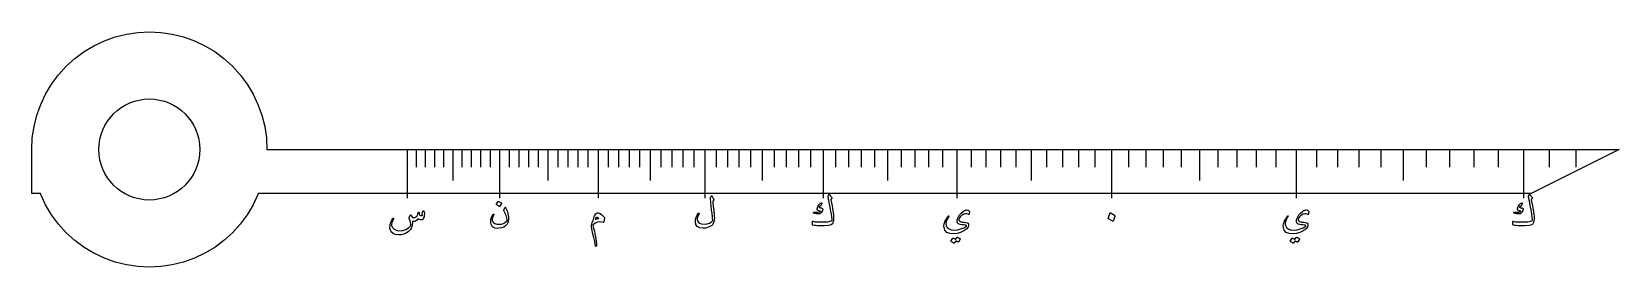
# Model space of a CAD drawing. Header units: millimetres. Extents: x -5.4 to 67, y -5.4 to 5.4.
import ezdxf

# ---------------------------------------------------------------- set-up
doc = ezdxf.new("R2010")
doc.units = ezdxf.units.MM
for name, color, linetype in [('CUT_INNER', 6, 'Continuous'), ('CUT_OUTER', 1, 'Continuous'), ('ENGRAVE', 7, 'Continuous'), ('ENGRAVE_FINE', 8, 'Continuous'), ('TEXT', 5, 'Continuous')]:
    doc.layers.add(name, color=color, linetype=linetype)

msp = doc.modelspace()

# ---------------------------------------------------------------- linework, layer by layer
at = {"layer": 'CUT_INNER'}
msp.add_circle((0, 0), 2.3, dxfattribs=at)
at = {"layer": 'CUT_OUTER'}
msp.add_lwpolyline([(62.98, 0), (65, 0), (67, 0), (62.98, -2.01), (4.9667, -2.01), (4.952, -2.0512), (4.7271, -2.5267), (4.4567, -2.9779), (4.1433, -3.4003), (3.7901, -3.7901), (3.4003, -4.1433), (2.9779, -4.4567), (2.5267, -4.7271), (2.0512, -4.952), (1.5559, -5.1292), (1.0457, -5.257), (0.5254, -5.3342), (0, -5.36), (-0.5254, -5.3342), (-1.0457, -5.257), (-1.5559, -5.1292), (-2.0512, -4.952), (-2.5267, -4.7271), (-2.9779, -4.4567), (-3.4003, -4.1433), (-3.7901, -3.7901), (-4.1433, -3.4003), (-4.4567, -2.9779), (-4.7271, -2.5267), (-4.952, -2.0512), (-4.9667, -2.01), (-5.36, -2.01), (-5.36, 0), (-5.3342, 0.5254), (-5.257, 1.0457), (-5.1292, 1.5559), (-4.952, 2.0512), (-4.7271, 2.5267), (-4.4567, 2.9779), (-4.1433, 3.4003), (-3.7901, 3.7901), (-3.4003, 4.1433), (-2.9779, 4.4567), (-2.5267, 4.7271), (-2.0512, 4.952), (-1.5559, 5.1292), (-1.0457, 5.257), (-0.5254, 5.3342), (0, 5.36), (0.5254, 5.3342), (1.0457, 5.257), (1.5559, 5.1292), (2.0512, 4.952), (2.5267, 4.7271), (2.9779, 4.4567), (3.4003, 4.1433), (3.7901, 3.7901), (4.1433, 3.4003), (4.4567, 2.9779), (4.7271, 2.5267), (4.952, 2.0512), (5.1292, 1.5559), (5.257, 1.0457), (5.3342, 0.5254), (5.36, 0)], close=True, dxfattribs=at)
at = {"layer": 'ENGRAVE'}
for points in [[(11.7516, 0), (11.7516, -2.211)], [(13.8282, 0), (13.8282, -1.407)], [(15.9628, 0), (15.9628, -2.211)], [(18.1664, 0), (18.1664, -1.407)], [(20.4511, 0), (20.4511, -2.211)], [(22.8308, 0), (22.8308, -1.407)], [(25.3211, 0), (25.3211, -2.211)], [(27.9403, 0), (27.9403, -1.407)], [(30.7093, 0), (30.7093, -2.211)], [(33.653, 0), (33.653, -1.407)], [(36.8008, 0), (36.8008, -2.211)], [(40.188, 0), (40.188, -1.407)], [(43.8575, 0), (43.8575, -2.211)], [(47.8621, 0), (47.8621, -1.407)], [(52.2673, 0), (52.2673, -2.211)], [(57.1562, 0), (57.1562, -1.407)], [(62.635, 0), (62.635, -2.211)]]:
    msp.add_lwpolyline(points, dxfattribs=at)
at = {"layer": 'ENGRAVE_FINE'}
for points in [[(12.1628, 0), (12.1628, -0.804)], [(12.5759, 0), (12.5759, -0.804)], [(12.9912, 0), (12.9912, -0.804)], [(13.4086, 0), (13.4086, -0.804)], [(14.2502, 0), (14.2502, -0.804)], [(14.6745, 0), (14.6745, -0.804)], [(15.1013, 0), (15.1013, -0.804)], [(15.5308, 0), (15.5308, -0.804)], [(16.3976, 0), (16.3976, -0.804)], [(16.8353, 0), (16.8353, -0.804)], [(17.2759, 0), (17.2759, -0.804)], [(17.7196, 0), (17.7196, -0.804)], [(18.6164, 0), (18.6164, -0.804)], [(19.0698, 0), (19.0698, -0.804)], [(19.5266, 0), (19.5266, -0.804)], [(19.987, 0), (19.987, -0.804)], [(20.9189, 0), (20.9189, -0.804)], [(21.3907, 0), (21.3907, -0.804)], [(21.8665, 0), (21.8665, -0.804)], [(22.3465, 0), (22.3465, -0.804)], [(23.3194, 0), (23.3194, -0.804)], [(23.8127, 0), (23.8127, -0.804)], [(24.3106, 0), (24.3106, -0.804)], [(24.8134, 0), (24.8134, -0.804)], [(25.834, 0), (25.834, -0.804)], [(26.3522, 0), (26.3522, -0.804)], [(26.8759, 0), (26.8759, -0.804)], [(27.4052, 0), (27.4052, -0.804)], [(28.4814, 0), (28.4814, -0.804)], [(29.0286, 0), (29.0286, -0.804)], [(29.5823, 0), (29.5823, -0.804)], [(30.1424, 0), (30.1424, -0.804)], [(31.2832, 0), (31.2832, -0.804)], [(31.8643, 0), (31.8643, -0.804)], [(32.4528, 0), (32.4528, -0.804)], [(33.049, 0), (33.049, -0.804)], [(34.2652, 0), (34.2652, -0.804)], [(34.8858, 0), (34.8858, -0.804)], [(35.5151, 0), (35.5151, -0.804)], [(36.1533, 0), (36.1533, -0.804)], [(37.4578, 0), (37.4578, -0.804)], [(38.1247, 0), (38.1247, -0.804)], [(38.8018, 0), (38.8018, -0.804)], [(39.4895, 0), (39.4895, -0.804)], [(40.8978, 0), (40.8978, -0.804)], [(41.6192, 0), (41.6192, -0.804)], [(42.3527, 0), (42.3527, -0.804)], [(43.0986, 0), (43.0986, -0.804)], [(44.6297, 0), (44.6297, -0.804)], [(45.4158, 0), (45.4158, -0.804)], [(46.2162, 0), (46.2162, -0.804)], [(47.0314, 0), (47.0314, -0.804)], [(48.7087, 0), (48.7087, -0.804)], [(49.5719, 0), (49.5719, -0.804)], [(50.4523, 0), (50.4523, -0.804)], [(51.3505, 0), (51.3505, -0.804)], [(53.2034, 0), (53.2034, -0.804)], [(54.1595, 0), (54.1595, -0.804)], [(55.1364, 0), (55.1364, -0.804)], [(56.135, 0), (56.135, -0.804)], [(58.2009, 0), (58.2009, -0.804)], [(59.27, 0), (59.27, -0.804)], [(60.3647, 0), (60.3647, -0.804)], [(61.4859, 0), (61.4859, -0.804)], [(63.813, 0), (63.813, -0.804)], [(65.0214, 0), (65.0214, -0.804)]]:
    msp.add_lwpolyline(points, dxfattribs=at)
at = {"layer": 'TEXT'}
for points in [[(25.6143, -2.1226), (25.6175, -2.117), (25.6216, -2.113), (25.6266, -2.1106), (25.6325, -2.1099), (25.6384, -2.1109), (25.6434, -2.1139), (25.6475, -2.119), (25.6506, -2.1262), (25.6676, -2.1678), (25.6856, -2.2038), (25.7048, -2.2341), (25.7251, -2.2587), (25.7311, -2.2676), (25.7328, -2.2778), (25.7302, -2.2894), (25.7233, -2.3023), (25.7188, -2.3085), (25.7146, -2.3145), (25.7107, -2.3203), (25.7069, -2.3259), (25.7034, -2.3311), (25.7001, -2.3359), (25.6971, -2.3402), (25.6942, -2.344), (25.6895, -2.3511), (25.686, -2.3595), (25.684, -2.3692), (25.6833, -2.3804), (25.6855, -2.4117), (25.6883, -2.4459), (25.6918, -2.483), (25.696, -2.5229), (25.7008, -2.5656), (25.706, -2.6112), (25.7117, -2.6595), (25.7178, -2.7108), (25.7247, -2.7619), (25.7308, -2.8099), (25.736, -2.8549), (25.7405, -2.8969), (25.7443, -2.9358), (25.7475, -2.972), (25.7502, -3.0053), (25.7523, -3.0357), (25.7547, -3.126), (25.7473, -3.2114), (25.7302, -3.2921), (25.7033, -3.368), (25.6771, -3.4126), (25.6366, -3.4538), (25.5818, -3.4915), (25.5127, -3.5259), (25.4378, -3.5544), (25.3674, -3.5745), (25.3016, -3.5862), (25.2403, -3.5895), (25.0869, -3.5684), (24.9771, -3.5105), (24.9108, -3.4159), (24.8881, -3.2845), (24.8961, -3.1865), (24.9217, -3.0907), (24.9651, -2.9968), (25.0261, -2.905), (25.0308, -2.8997), (25.0356, -2.8964), (25.0408, -2.8952), (25.0461, -2.896), (25.0518, -2.8981), (25.0561, -2.9009), (25.059, -2.9045), (25.0606, -2.9087), (25.0617, -2.9149), (25.0615, -2.9209), (25.0599, -2.9267), (25.057, -2.9323), (25.0153, -3.0134), (24.9866, -3.0825), (24.9709, -3.1396), (24.968, -3.1846), (24.9983, -3.2816), (25.0638, -3.3494), (25.1644, -3.3878), (25.3003, -3.397), (25.4227, -3.3838), (25.5267, -3.353), (25.6124, -3.3048), (25.6797, -3.2391), (25.6783, -3.2074), (25.6758, -3.1703), (25.6724, -3.1279), (25.6679, -3.0802), (25.6623, -3.0271), (25.6554, -2.9683), (25.6473, -2.9041), (25.6379, -2.8342), (25.6291, -2.7622), (25.6207, -2.6913), (25.6127, -2.6215), (25.6053, -2.5528), (25.5983, -2.4853), (25.5921, -2.4189), (25.5865, -2.3537), (25.5817, -2.2896), (25.5744, -2.2279), (25.5747, -2.2208), (25.5758, -2.2142), (25.5775, -2.2081), (25.5798, -2.2024)], [(31.0062, -2.0536), (31.0164, -2.073), (31.0271, -2.0915), (31.0382, -2.1089), (31.0497, -2.1253), (31.0619, -2.1407), (31.0747, -2.155), (31.0882, -2.1683), (31.1024, -2.1807), (31.1078, -2.1876), (31.1097, -2.1956), (31.1078, -2.2048), (31.1024, -2.2151), (31.0697, -2.2696), (31.0665, -2.2755), (31.0643, -2.2805), (31.0629, -2.2846), (31.0625, -2.2878), (31.0923, -2.435), (31.1183, -2.568), (31.1404, -2.6869), (31.1587, -2.7916), (31.173, -2.8819), (31.1832, -2.9579), (31.1893, -3.0195), (31.1914, -3.0666), (31.1914, -3.1556), (31.1898, -3.1838), (31.1868, -3.2121), (31.1825, -3.2405), (31.1768, -3.269), (31.1697, -3.2977), (31.1609, -3.3265), (31.1506, -3.3553), (31.1387, -3.3843), (31.084, -3.4273), (30.9635, -3.4565), (30.7772, -3.4718), (30.5251, -3.4733), (30.4463, -3.4706), (30.3735, -3.466), (30.3065, -3.4597), (30.2455, -3.4515), (30.2399, -3.4491), (30.236, -3.4456), (30.2336, -3.4409), (30.2328, -3.4352), (30.2311, -3.4074), (30.2298, -3.3821), (30.2289, -3.3592), (30.2282, -3.3389), (30.228, -3.3209), (30.228, -3.3049), (30.2284, -3.2909), (30.2291, -3.279), (30.2299, -3.2723), (30.2323, -3.2686), (30.2363, -3.2678), (30.2419, -3.2699), (30.2843, -3.2828), (30.339, -3.2922), (30.4059, -3.2982), (30.4851, -3.3008), (30.7217, -3.3007), (30.9068, -3.2895), (31.0403, -3.2671), (31.1224, -3.2336), (31.1223, -3.1784), (31.111, -3.078), (31.0887, -2.9324), (31.0552, -2.7416), (31.0201, -2.5507), (30.993, -2.4062), (30.9738, -2.3083), (30.9626, -2.2569), (30.9591, -2.2428), (30.9558, -2.2297), (30.9527, -2.2174), (30.9499, -2.2061), (30.9473, -2.1957), (30.9449, -2.1866), (30.9427, -2.1785), (30.9408, -2.1716), (30.9376, -2.1565), (30.9372, -2.1421), (30.9395, -2.1283), (30.9445, -2.1153), (30.9789, -2.0463), (30.9818, -2.0417), (30.9848, -2.0386), (30.9881, -2.0371), (30.9917, -2.0372), (30.996, -2.0396), (30.9998, -2.0431), (31.0032, -2.0478), (31.0062, -2.0536)], [(62.9318, -2.0536), (62.942, -2.073), (62.9527, -2.0915), (62.9638, -2.1089), (62.9754, -2.1253), (62.9875, -2.1407), (63.0004, -2.155), (63.0139, -2.1683), (63.028, -2.1807), (63.0335, -2.1876), (63.0353, -2.1956), (63.0335, -2.2048), (63.028, -2.2151), (62.9954, -2.2696), (62.9922, -2.2755), (62.9899, -2.2805), (62.9886, -2.2846), (62.9881, -2.2878), (63.0179, -2.435), (63.0439, -2.568), (63.0661, -2.6869), (63.0843, -2.7916), (63.0986, -2.8819), (63.1088, -2.9579), (63.115, -3.0195), (63.117, -3.0666), (63.117, -3.1556), (63.1154, -3.1838), (63.1125, -3.2121), (63.1081, -3.2405), (63.1025, -3.269), (63.0953, -3.2977), (63.0866, -3.3265), (63.0763, -3.3553), (63.0643, -3.3843), (63.0097, -3.4273), (62.8892, -3.4565), (62.7028, -3.4718), (62.4507, -3.4733), (62.372, -3.4706), (62.2991, -3.466), (62.2322, -3.4597), (62.1711, -3.4515), (62.1656, -3.4491), (62.1616, -3.4456), (62.1592, -3.4409), (62.1584, -3.4352), (62.1568, -3.4074), (62.1555, -3.3821), (62.1545, -3.3592), (62.1539, -3.3389), (62.1536, -3.3209), (62.1537, -3.3049), (62.1541, -3.2909), (62.1548, -3.279), (62.1556, -3.2723), (62.158, -3.2686), (62.1619, -3.2678), (62.1675, -3.2699), (62.2099, -3.2828), (62.2646, -3.2922), (62.3316, -3.2982), (62.4108, -3.3008), (62.6474, -3.3007), (62.8324, -3.2895), (62.966, -3.2671), (63.048, -3.2336), (63.0479, -3.1784), (63.0367, -3.078), (63.0143, -2.9324), (62.9808, -2.7416), (62.9458, -2.5507), (62.9187, -2.4062), (62.8995, -2.3083), (62.8882, -2.2569), (62.8847, -2.2428), (62.8814, -2.2297), (62.8784, -2.2174), (62.8755, -2.2061), (62.8729, -2.1957), (62.8705, -2.1866), (62.8684, -2.1785), (62.8665, -2.1716), (62.8633, -2.1565), (62.8628, -2.1421), (62.8651, -2.1283), (62.8701, -2.1153), (62.9046, -2.0463), (62.9074, -2.0417), (62.9105, -2.0386), (62.9138, -2.0371), (62.9173, -2.0372), (62.9216, -2.0396), (62.9255, -2.0431), (62.9289, -2.0478), (62.9318, -2.0536)], [(12.4723, -2.8143), (12.4755, -2.8063), (12.4796, -2.8006), (12.4846, -2.7972), (12.4905, -2.7961), (12.4981, -2.797), (12.5046, -2.7997), (12.5099, -2.8043), (12.5141, -2.8106), (12.5244, -2.8333), (12.5318, -2.8615), (12.5362, -2.895), (12.5377, -2.9341), (12.5337, -2.9979), (12.5218, -3.0584), (12.5019, -3.1159), (12.4741, -3.1701), (12.4646, -3.1831), (12.4542, -3.1932), (12.4428, -3.2004), (12.4306, -3.2046), (12.3862, -3.2074), (12.3384, -3.1996), (12.2873, -3.1811), (12.2327, -3.1519), (12.1867, -3.2149), (12.1324, -3.2568), (12.0696, -3.2775), (11.9985, -3.2772), (11.9962, -3.3155), (11.9928, -3.3523), (11.9884, -3.3877), (11.9831, -3.4215), (11.9766, -3.4542), (11.9692, -3.4858), (11.9608, -3.5163), (11.9513, -3.5459), (11.9293, -3.5992), (11.8995, -3.6485), (11.8621, -3.6936), (11.8169, -3.7347), (11.7113, -3.8051), (11.5995, -3.8545), (11.4816, -3.8831), (11.3576, -3.8908), (11.2179, -3.8719), (11.1075, -3.8223), (11.0264, -3.7421), (10.9746, -3.6312), (10.9675, -3.5913), (10.9664, -3.5441), (10.9711, -3.4896), (10.9818, -3.4279), (10.9989, -3.3603), (11.0231, -3.2899), (11.0543, -3.2168), (11.0926, -3.141), (11.0956, -3.1363), (11.0994, -3.1329), (11.1038, -3.1308), (11.1089, -3.1302), (11.114, -3.1306), (11.1184, -3.132), (11.1222, -3.1342), (11.1252, -3.1374), (11.1273, -3.1421), (11.128, -3.1469), (11.1273, -3.1521), (11.1252, -3.1574), (11.0767, -3.2583), (11.0454, -3.3412), (11.0313, -3.4062), (11.0345, -3.4533), (11.0803, -3.5571), (11.1525, -3.6326), (11.251, -3.6797), (11.3758, -3.6984), (11.5503, -3.6873), (11.698, -3.643), (11.819, -3.5656), (11.9132, -3.4551), (11.9128, -3.3823), (11.9009, -3.3053), (11.8774, -3.2243), (11.8424, -3.1392), (11.8379, -3.1306), (11.8355, -3.1229), (11.8352, -3.1161), (11.8369, -3.1102), (11.8467, -3.0899), (11.856, -3.0709), (11.8648, -3.0532), (11.8732, -3.0367), (11.8812, -3.0216), (11.8886, -3.0083), (11.8957, -2.9967), (11.9023, -2.9867), (11.906, -2.9825), (11.91, -2.9808), (11.9142, -2.9816), (11.9186, -2.9849), (11.9209, -2.9874), (11.9241, -2.9913), (11.9281, -2.9965), (11.9331, -3.0031), (11.9388, -3.011), (11.9449, -3.0203), (11.9515, -3.031), (11.9585, -3.043), (11.9728, -3.0662), (11.9849, -3.083), (11.9946, -3.0934), (12.0021, -3.0975), (12.0493, -3.1014), (12.0965, -3.0934), (12.1437, -3.0733), (12.1909, -3.0412), (12.2081, -3.0199), (12.225, -2.9849), (12.2416, -2.9364), (12.2581, -2.8742), (12.2597, -2.8683), (12.2626, -2.8633), (12.2669, -2.8592), (12.2726, -2.856), (12.278, -2.854), (12.2831, -2.8533), (12.2879, -2.854), (12.2926, -2.856), (12.2995, -2.8674), (12.3021, -2.8887), (12.3004, -2.92), (12.2944, -2.9613), (12.3311, -2.9838), (12.3702, -2.9985), (12.4118, -3.0056), (12.456, -3.0049), (12.4554, -2.9916), (12.4537, -2.9808), (12.4509, -2.9725), (12.4469, -2.9668), (12.4424, -2.9613), (12.4396, -2.9559), (12.4387, -2.9504), (12.4396, -2.945)], [(16.2388, -2.6382), (16.254, -2.6688), (16.2687, -2.7008), (16.283, -2.7342), (16.2969, -2.7689), (16.31, -2.8052), (16.3223, -2.8433), (16.3336, -2.8832), (16.3441, -2.925), (16.353, -2.9666), (16.36, -3.0078), (16.3648, -3.0487), (16.3677, -3.0893), (16.3685, -3.1296), (16.3672, -3.1699), (16.3639, -3.21), (16.3586, -3.25), (16.3497, -3.292), (16.3377, -3.3308), (16.3225, -3.3664), (16.3041, -3.3988), (16.2416, -3.4727), (16.1593, -3.5291), (16.0573, -3.568), (15.9356, -3.5895), (15.8475, -3.5916), (15.7704, -3.5799), (15.7041, -3.5544), (15.6487, -3.515), (15.6071, -3.4644), (15.5784, -3.4052), (15.5626, -3.3373), (15.5598, -3.2609), (15.5701, -3.1799), (15.592, -3.102), (15.6255, -3.0274), (15.6705, -2.9559), (15.6777, -2.9477), (15.6846, -2.9432), (15.6913, -2.9423), (15.6978, -2.945), (15.7038, -2.9506), (15.7055, -2.9586), (15.7029, -2.9688), (15.6959, -2.9813), (15.651, -3.0713), (15.6288, -3.1524), (15.6292, -3.2247), (15.6524, -3.2881), (15.6947, -3.3389), (15.7545, -3.3752), (15.8318, -3.397), (15.9265, -3.4043), (16.041, -3.3931), (16.143, -3.363), (16.2325, -3.3141), (16.3096, -3.2463), (16.3112, -3.244), (16.3123, -3.2404), (16.313, -3.2358), (16.3132, -3.23), (16.3106, -3.1845), (16.301, -3.1315), (16.2843, -3.071), (16.2606, -3.0031), (16.2472, -2.9689), (16.2342, -2.937), (16.2218, -2.9076), (16.2097, -2.8805), (16.198, -2.856), (16.1866, -2.834), (16.1753, -2.8147), (16.1643, -2.7979), (16.1591, -2.7892), (16.1562, -2.7811), (16.1555, -2.7738), (16.1571, -2.7671), (16.2115, -2.6327), (16.2166, -2.6249), (16.2229, -2.6232), (16.2303, -2.6276), (16.2388, -2.6382)], [(15.9029, -2.3658), (15.9052, -2.3636), (15.9084, -2.3622), (15.9124, -2.3617), (15.9174, -2.3622), (15.9527, -2.3765), (15.986, -2.394), (16.0172, -2.4146), (16.0463, -2.4385), (16.0492, -2.4421), (16.0504, -2.4457), (16.0501, -2.4493), (16.0481, -2.453), (15.9628, -2.591), (15.9596, -2.5942), (15.9556, -2.595), (15.9506, -2.5933), (15.9447, -2.5891), (15.9396, -2.5855), (15.9315, -2.5801), (15.9205, -2.5728), (15.9065, -2.5637), (15.8894, -2.5528), (15.8689, -2.5401), (15.8449, -2.5256), (15.8176, -2.5093), (15.814, -2.5065), (15.8121, -2.5038), (15.8121, -2.5011), (15.814, -2.4984)], [(20.2296, -3.2445), (20.2345, -3.2155), (20.2403, -3.1867), (20.2468, -3.1579), (20.2541, -3.1292), (20.2624, -3.1009), (20.272, -3.0732), (20.2829, -3.046), (20.295, -3.0194), (20.3217, -2.9712), (20.3494, -2.9336), (20.378, -2.9067), (20.4075, -2.8905), (20.4524, -2.8827), (20.5019, -2.8919), (20.5559, -2.9181), (20.6145, -2.9613), (20.6306, -2.9752), (20.6462, -2.9895), (20.6615, -3.0042), (20.6762, -3.0194), (20.6906, -3.0351), (20.7048, -3.0512), (20.7188, -3.0677), (20.7325, -3.0848), (20.7395, -3.0946), (20.7443, -3.1043), (20.7468, -3.1137), (20.747, -3.1229), (20.7409, -3.1599), (20.7352, -3.193), (20.73, -3.2221), (20.7252, -3.2473), (20.721, -3.2681), (20.7175, -3.2842), (20.7147, -3.2958), (20.7125, -3.3026), (20.7072, -3.311), (20.7003, -3.3162), (20.6917, -3.3183), (20.6817, -3.3171), (20.5411, -3.2974), (20.4189, -3.309), (20.315, -3.3519), (20.2296, -3.4261), (20.2236, -3.4352), (20.2201, -3.4442), (20.219, -3.4533), (20.2205, -3.4624), (20.2525, -3.5847), (20.2832, -3.712), (20.3124, -3.8443), (20.3403, -3.9816), (20.3719, -4.1663), (20.3848, -4.2993), (20.3791, -4.3806), (20.3549, -4.4101), (20.345, -4.4078), (20.3372, -4.3992), (20.3314, -4.3842), (20.3276, -4.3629), (20.3232, -4.3184), (20.3172, -4.2721), (20.3096, -4.224), (20.3004, -4.1741), (20.2898, -4.1224), (20.2782, -4.0692), (20.2653, -4.0144), (20.2514, -3.958), (20.2047, -3.7689), (20.1738, -3.619), (20.1585, -3.5083), (20.1588, -3.437), (20.164, -3.4038), (20.1704, -3.3732), (20.178, -3.3452), (20.1869, -3.3199), (20.1967, -3.2971), (20.2071, -3.277), (20.2181, -3.2595), (20.2296, -3.2445)], [(30.6413, -2.4312), (30.6447, -2.4316), (30.6476, -2.433), (30.6501, -2.4353), (30.6522, -2.4385), (30.6528, -2.4413), (30.6531, -2.4444), (30.6528, -2.4476), (30.6522, -2.4512), (30.614, -2.5474), (30.6094, -2.5571), (30.6045, -2.5646), (30.5994, -2.5698), (30.5941, -2.5728), (30.5713, -2.5793), (30.5519, -2.5878), (30.5359, -2.5983), (30.5233, -2.6109), (30.5208, -2.6175), (30.5242, -2.6245), (30.5335, -2.632), (30.5487, -2.64), (30.5588, -2.6435), (30.5693, -2.6468), (30.5802, -2.6498), (30.5913, -2.6527), (30.603, -2.6553), (30.6152, -2.6577), (30.6279, -2.6598), (30.6413, -2.6618), (30.6873, -2.6809), (30.7021, -2.7203), (30.6855, -2.7799), (30.6376, -2.8596), (30.6179, -2.8834), (30.5986, -2.9019), (30.5798, -2.9151), (30.5614, -2.9232), (30.5412, -2.9274), (30.5133, -2.9291), (30.4776, -2.9283), (30.4343, -2.925), (30.4122, -2.9228), (30.3912, -2.92), (30.3713, -2.9165), (30.3526, -2.9123), (30.335, -2.9078), (30.3186, -2.9032), (30.3032, -2.8987), (30.2891, -2.8941), (30.2803, -2.8893), (30.2741, -2.8837), (30.2703, -2.8775), (30.2691, -2.8705), (30.2702, -2.8634), (30.2736, -2.8583), (30.2793, -2.8552), (30.2872, -2.8542), (30.3125, -2.8525), (30.3413, -2.851), (30.3734, -2.8498), (30.4089, -2.8488), (30.4751, -2.8468), (30.5269, -2.8429), (30.5641, -2.8368), (30.5868, -2.8288), (30.5898, -2.8266), (30.5913, -2.8238), (30.5916, -2.8203), (30.5904, -2.8161), (30.5888, -2.8135), (30.5859, -2.8111), (30.5816, -2.8089), (30.5759, -2.807), (30.5233, -2.7943), (30.5012, -2.7879), (30.4824, -2.7798), (30.4668, -2.7698), (30.4543, -2.758), (30.4437, -2.7441), (30.4375, -2.7298), (30.4355, -2.7151), (30.4379, -2.6999), (30.4711, -2.5973), (30.516, -2.5183), (30.5727, -2.463), (30.6413, -2.4312)], [(37.3255, -2.9504), (37.2667, -2.9308), (37.2011, -2.93), (37.1287, -2.948), (37.0495, -2.9849), (36.9993, -3.0201), (36.9574, -3.0621), (36.9239, -3.1109), (36.8988, -3.1665), (36.8963, -3.1776), (36.8961, -3.1892), (36.8982, -3.2012), (36.9025, -3.2137), (36.9313, -3.2525), (36.9796, -3.2817), (37.0475, -3.3015), (37.1349, -3.3117), (37.2211, -3.3209), (37.2837, -3.3376), (37.3228, -3.3617), (37.3382, -3.3934), (37.3399, -3.4597), (37.3268, -3.5187), (37.299, -3.5704), (37.2565, -3.6149), (37.1214, -3.7071), (36.9774, -3.7751), (36.8245, -3.8188), (36.6628, -3.8382), (36.4863, -3.8259), (36.3542, -3.7728), (36.2666, -3.6789), (36.2235, -3.5441), (36.221, -3.4701), (36.2316, -3.3898), (36.2555, -3.3031), (36.2925, -3.21), (36.3053, -3.1842), (36.3186, -3.1592), (36.3321, -3.1351), (36.346, -3.112), (36.3604, -3.0896), (36.3753, -3.068), (36.3908, -3.047), (36.4068, -3.0267), (36.4155, -3.0183), (36.4232, -3.0149), (36.43, -3.0165), (36.4359, -3.023), (36.4392, -3.0312), (36.44, -3.0394), (36.4383, -3.0475), (36.4341, -3.0557), (36.3594, -3.176), (36.3152, -3.2845), (36.3013, -3.3811), (36.3179, -3.466), (36.3712, -3.5554), (36.4495, -3.6185), (36.5528, -3.6553), (36.681, -3.6657), (36.8453, -3.6527), (36.9932, -3.619), (37.1249, -3.5646), (37.2402, -3.4896), (37.2471, -3.4833), (37.2497, -3.4769), (37.248, -3.4706), (37.242, -3.4642), (37.2176, -3.4524), (37.1752, -3.4424), (37.115, -3.4342), (37.0368, -3.4279), (36.9573, -3.4181), (36.8966, -3.3998), (36.8547, -3.3727), (36.8317, -3.3371), (36.821, -3.2952), (36.8181, -3.2513), (36.8228, -3.2054), (36.8353, -3.1574), (36.8758, -3.0631), (36.932, -2.9763), (37.0038, -2.897), (37.0913, -2.8252), (37.1145, -2.8081), (37.1371, -2.7934), (37.159, -2.7809), (37.1802, -2.7707), (37.2007, -2.7626), (37.2202, -2.7566), (37.2388, -2.7526), (37.2565, -2.7507), (37.3257, -2.7572), (37.3681, -2.7875), (37.3838, -2.8416), (37.3727, -2.9196), (37.3643, -2.9405), (37.3536, -2.9527), (37.3407, -2.956), (37.3255, -2.9504)], [(43.7821, -2.9068), (43.7852, -2.8995), (43.789, -2.8937), (43.7934, -2.8895), (43.7985, -2.8869), (43.8063, -2.8847), (43.8153, -2.8855), (43.8254, -2.8893), (43.8366, -2.896), (43.9873, -2.9922), (44, -3.0042), (44.0073, -3.0185), (44.0091, -3.0351), (44.0055, -3.0539), (43.9474, -3.2336), (43.9381, -3.251), (43.9247, -3.2595), (43.9072, -3.2592), (43.8856, -3.25), (43.7204, -3.1538), (43.7118, -3.1456), (43.7077, -3.1338), (43.7082, -3.1184), (43.7132, -3.0993)], [(52.792, -2.9504), (52.7332, -2.9308), (52.6676, -2.93), (52.5952, -2.948), (52.516, -2.9849), (52.4658, -3.0201), (52.4239, -3.0621), (52.3904, -3.1109), (52.3654, -3.1665), (52.3629, -3.1776), (52.3626, -3.1892), (52.3647, -3.2012), (52.369, -3.2137), (52.3978, -3.2525), (52.4461, -3.2817), (52.514, -3.3015), (52.6014, -3.3117), (52.6876, -3.3209), (52.7502, -3.3376), (52.7893, -3.3617), (52.8047, -3.3934), (52.8064, -3.4597), (52.7934, -3.5187), (52.7656, -3.5704), (52.723, -3.6149), (52.5879, -3.7071), (52.4439, -3.7751), (52.291, -3.8188), (52.1293, -3.8382), (51.9528, -3.8259), (51.8207, -3.7728), (51.7331, -3.6789), (51.69, -3.5441), (51.6875, -3.4701), (51.6982, -3.3898), (51.722, -3.3031), (51.759, -3.21), (51.7719, -3.1842), (51.7851, -3.1592), (51.7986, -3.1351), (51.8125, -3.112), (51.8269, -3.0896), (51.8418, -3.068), (51.8573, -3.047), (51.8734, -3.0267), (51.882, -3.0183), (51.8897, -3.0149), (51.8965, -3.0165), (51.9024, -3.023), (51.9057, -3.0312), (51.9065, -3.0394), (51.9048, -3.0475), (51.9006, -3.0557), (51.8259, -3.176), (51.7817, -3.2845), (51.7678, -3.3811), (51.7844, -3.466), (51.8377, -3.5554), (51.916, -3.6185), (52.0193, -3.6553), (52.1475, -3.6657), (52.3118, -3.6527), (52.4598, -3.619), (52.5914, -3.5646), (52.7067, -3.4896), (52.7136, -3.4833), (52.7162, -3.4769), (52.7145, -3.4706), (52.7085, -3.4642), (52.6841, -3.4524), (52.6418, -3.4424), (52.5815, -3.4342), (52.5033, -3.4279), (52.4238, -3.4181), (52.3631, -3.3998), (52.3212, -3.3727), (52.2982, -3.3371), (52.2875, -3.2952), (52.2846, -3.2513), (52.2893, -3.2054), (52.3018, -3.1574), (52.3423, -3.0631), (52.3985, -2.9763), (52.4703, -2.897), (52.5578, -2.8252), (52.5811, -2.8081), (52.6036, -2.7934), (52.6255, -2.7809), (52.6468, -2.7707), (52.6672, -2.7626), (52.6867, -2.7566), (52.7053, -2.7526), (52.723, -2.7507), (52.7922, -2.7572), (52.8347, -2.7875), (52.8503, -2.8416), (52.8392, -2.9196), (52.8308, -2.9405), (52.8201, -2.9527), (52.8072, -2.956), (52.792, -2.9504)], [(62.5669, -2.4312), (62.5703, -2.4316), (62.5733, -2.433), (62.5758, -2.4353), (62.5778, -2.4385), (62.5785, -2.4413), (62.5787, -2.4444), (62.5785, -2.4476), (62.5778, -2.4512), (62.5397, -2.5474), (62.535, -2.5571), (62.5301, -2.5646), (62.525, -2.5698), (62.5197, -2.5728), (62.4969, -2.5793), (62.4775, -2.5878), (62.4615, -2.5983), (62.4489, -2.6109), (62.4464, -2.6175), (62.4498, -2.6245), (62.4591, -2.632), (62.4743, -2.64), (62.4845, -2.6435), (62.495, -2.6468), (62.5058, -2.6498), (62.517, -2.6527), (62.5286, -2.6553), (62.5408, -2.6577), (62.5536, -2.6598), (62.5669, -2.6618), (62.613, -2.6809), (62.6277, -2.7203), (62.6112, -2.7799), (62.5633, -2.8596), (62.5435, -2.8834), (62.5242, -2.9019), (62.5054, -2.9151), (62.487, -2.9232), (62.4668, -2.9274), (62.4389, -2.9291), (62.4033, -2.9283), (62.3599, -2.925), (62.3378, -2.9228), (62.3168, -2.92), (62.297, -2.9165), (62.2782, -2.9123), (62.2607, -2.9078), (62.2442, -2.9032), (62.2289, -2.8987), (62.2147, -2.8941), (62.206, -2.8893), (62.1997, -2.8837), (62.196, -2.8775), (62.1947, -2.8705), (62.1959, -2.8634), (62.1993, -2.8583), (62.2049, -2.8552), (62.2129, -2.8542), (62.2382, -2.8525), (62.2669, -2.851), (62.299, -2.8498), (62.3345, -2.8488), (62.4008, -2.8468), (62.4525, -2.8429), (62.4897, -2.8368), (62.5124, -2.8288), (62.5154, -2.8266), (62.517, -2.8238), (62.5172, -2.8203), (62.5161, -2.8161), (62.5145, -2.8135), (62.5115, -2.8111), (62.5072, -2.8089), (62.5015, -2.807), (62.4489, -2.7943), (62.4269, -2.7879), (62.4081, -2.7798), (62.3924, -2.7698), (62.3799, -2.758), (62.3694, -2.7441), (62.3631, -2.7298), (62.3612, -2.7151), (62.3636, -2.6999), (62.3967, -2.5973), (62.4416, -2.5183), (62.4984, -2.463), (62.5669, -2.4312)], [(20.324, -3.1774), (20.3408, -3.1704), (20.3585, -3.164), (20.3771, -3.1581), (20.3966, -3.1528), (20.4169, -3.1481), (20.4379, -3.144), (20.4596, -3.1404), (20.4819, -3.1374), (20.4505, -3.1135), (20.4234, -3.0979), (20.4006, -3.0908), (20.3821, -3.092), (20.3601, -3.1028), (20.3431, -3.1206), (20.331, -3.1455), (20.324, -3.1774)], [(36.8171, -3.998), (36.8194, -3.9957), (36.8226, -3.9943), (36.8267, -3.9939), (36.8317, -3.9943), (36.8495, -4.001), (36.8668, -4.0084), (36.8836, -4.0165), (36.8997, -4.0252), (36.9155, -4.0347), (36.9308, -4.0452), (36.9459, -4.0565), (36.9606, -4.0688), (36.9634, -4.0725), (36.9647, -4.0765), (36.9643, -4.0807), (36.9624, -4.0851), (36.8752, -4.2231), (36.8729, -4.2249), (36.8693, -4.2249), (36.8647, -4.2231), (36.8589, -4.2194), (36.8549, -4.2161), (36.8485, -4.2115), (36.8395, -4.2057), (36.828, -4.1986), (36.814, -4.1901), (36.7972, -4.1802), (36.7777, -4.1688), (36.7554, -4.1559), (36.6864, -4.263), (36.6833, -4.2663), (36.6792, -4.2671), (36.6742, -4.2654), (36.6683, -4.2612), (36.6632, -4.2576), (36.6551, -4.2521), (36.6441, -4.2449), (36.6301, -4.2358), (36.613, -4.2249), (36.5925, -4.2122), (36.5685, -4.1977), (36.5412, -4.1813), (36.5384, -4.1786), (36.5371, -4.1759), (36.5374, -4.1731), (36.5394, -4.1704), (36.6283, -4.0379), (36.6306, -4.0356), (36.6338, -4.0343), (36.6379, -4.0338), (36.6429, -4.0343), (36.6581, -4.0392), (36.6728, -4.0449), (36.6871, -4.0515), (36.701, -4.0588), (36.7143, -4.0668), (36.7273, -4.0753), (36.7398, -4.0845), (36.7518, -4.0942)], [(52.2837, -3.998), (52.2859, -3.9957), (52.2891, -3.9943), (52.2932, -3.9939), (52.2982, -3.9943), (52.3161, -4.001), (52.3334, -4.0084), (52.3501, -4.0165), (52.3663, -4.0252), (52.382, -4.0347), (52.3974, -4.0452), (52.4124, -4.0565), (52.4271, -4.0688), (52.4299, -4.0725), (52.4312, -4.0765), (52.4308, -4.0807), (52.4289, -4.0851), (52.3418, -4.2231), (52.3394, -4.2249), (52.3359, -4.2249), (52.3312, -4.2231), (52.3254, -4.2194), (52.3214, -4.2161), (52.315, -4.2115), (52.306, -4.2057), (52.2946, -4.1986), (52.2805, -4.1901), (52.2637, -4.1802), (52.2442, -4.1688), (52.2219, -4.1559), (52.1529, -4.263), (52.1498, -4.2663), (52.1457, -4.2671), (52.1407, -4.2654), (52.1348, -4.2612), (52.1297, -4.2576), (52.1216, -4.2521), (52.1106, -4.2449), (52.0967, -4.2358), (52.0795, -4.2249), (52.059, -4.2122), (52.0351, -4.1977), (52.0077, -4.1813), (52.0049, -4.1786), (52.0036, -4.1759), (52.004, -4.1731), (52.0059, -4.1704), (52.0949, -4.0379), (52.0971, -4.0356), (52.1003, -4.0343), (52.1044, -4.0338), (52.1094, -4.0343), (52.1246, -4.0392), (52.1393, -4.0449), (52.1536, -4.0515), (52.1675, -4.0588), (52.1809, -4.0668), (52.1938, -4.0753), (52.2063, -4.0845), (52.2183, -4.0942)]]:
    msp.add_lwpolyline(points, close=True, dxfattribs=at)

doc.saveas('drawing.dxf')
